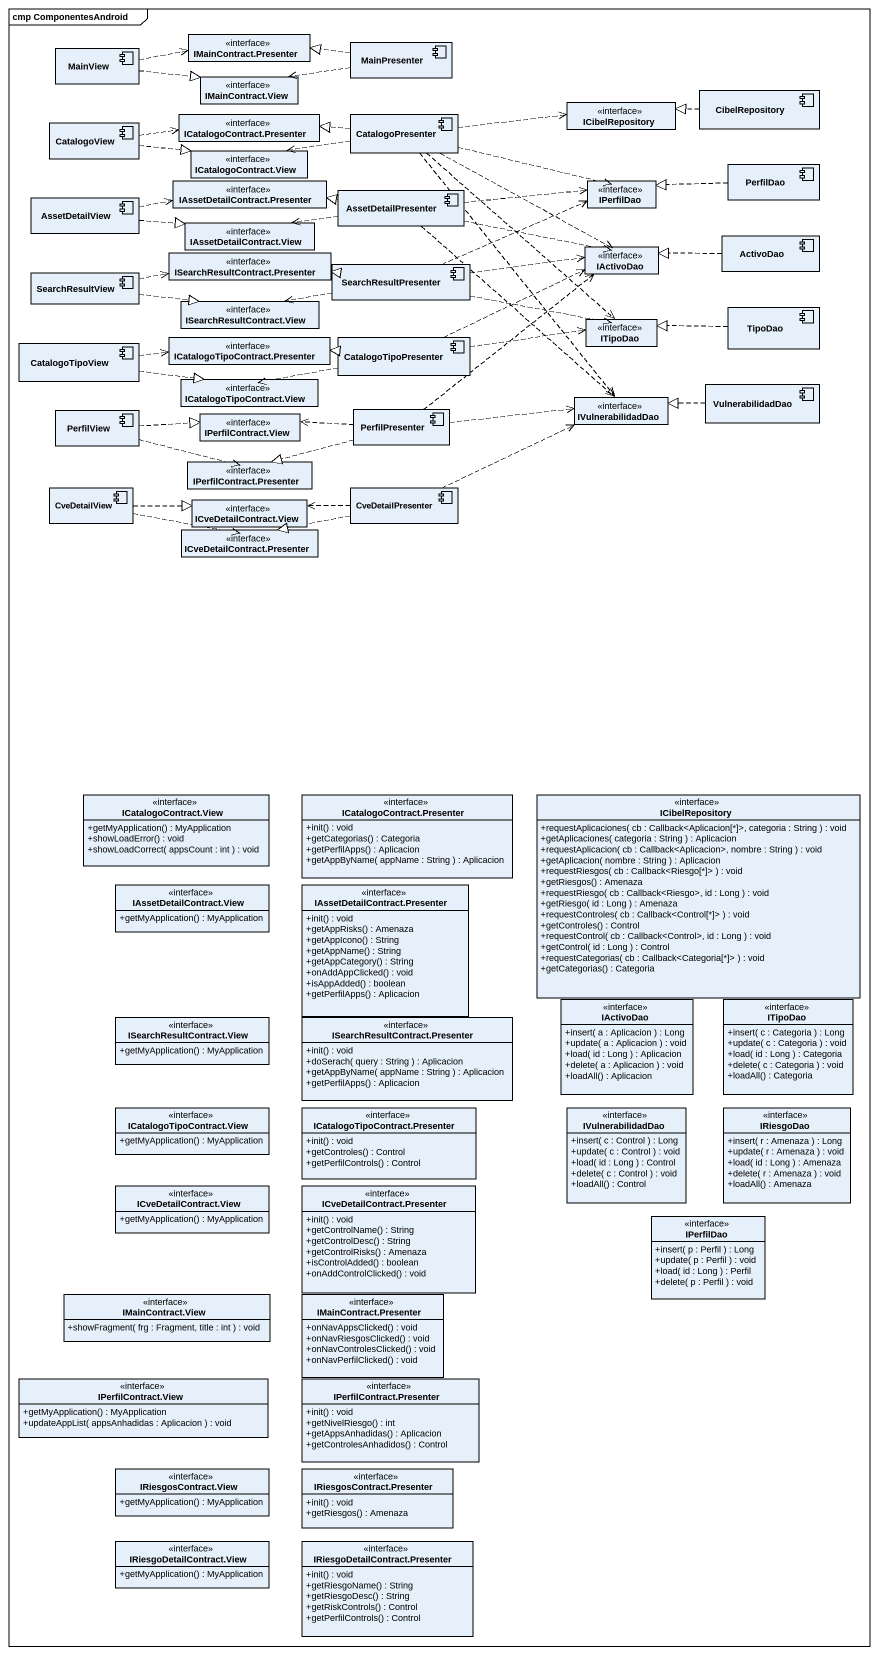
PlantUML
@startuml
mainframe cmp ComponentesAndroid
allowmixing
hide circle
hide empty members
skinparam classAttributeIconSize 0
interface "IMainContract.Presenter" as IMainContract_Presenter
component MainPresenter
component MainView
interface "IMainContract.View" as IMainContract_View
component CatalogoView
interface "ICatalogoContract.Presenter" as ICatalogoContract_Presenter
component CatalogoPresenter
interface ICibelRepository
component CibelRepository
interface "ICatalogoContract.View" as ICatalogoContract_View
component AssetDetailView
interface "IAssetDetailContract.Presenter" as IAssetDetailContract
component AssetDetailPresenter
interface IPerfilDao
component PerfilDao
interface "IAssetDetailContract.View" as IAssetDetailContract_View
component ActivoDao
component SearchResultView
interface "ISearchResultContract.Presenter" as ISearchResultContract
component SearchResultPresenter
interface IActivoDao
interface "ISearchResultContract.View" as ISearchResultContract_View
component TipoDao
component CatalogoTipoView
interface "ICatalogoTipoContract.Presenter" as ICatalogoTipoContract
component CatalogoTipoPresenter
interface ITipoDao
interface "ICatalogoTipoContract.View" as ICatalogoTipoContract_View
component VulnerabilidadDao
component PerfilView
interface "IPerfilContract.View" as IPerfilContract_View
component PerfilPresenter
interface IVulnerabilidadDao
interface "IPerfilContract.Presenter" as IPerfilContract_Presenter
component CveDetailView
interface "ICveDetailContract.View" as ICveDetailContract_View
component CveDetailPresenter
interface "ICveDetailContract.Presenter" as ICveDetailContract_Presenter
interface "ICatalogoContract.View" as ICatalogoContract_View_2 {
  +getMyApplication() : MyApplication
  +showLoadError() : void
  +showLoadCorrect( appsCount : int ) : void
}
interface "ICatalogoContract.Presenter" as ICatalogoContract_Presenter_2 {
  +init() : void
  +getCategorias() : Categoria
  +getPerfilApps() : Aplicacion
  +getAppByName( appName : String ) : Aplicacion
}
interface "ICibelRepository" as ICibelRepository_2 {
  +requestAplicaciones( cb : Callback<Aplicacion[*]>, categoria : String ) : void
  +getAplicaciones( categoria : String ) : Aplicacion
  +requestAplicacion( cb : Callback<Aplicacion>, nombre : String ) : void
  +getAplicacion( nombre : String ) : Aplicacion
  +requestRiesgos( cb : Callback<Riesgo[*]> ) : void
  +getRiesgos() : Amenaza
  +requestRiesgo( cb : Callback<Riesgo>, id : Long ) : void
  +getRiesgo( id : Long ) : Amenaza
  +requestControles( cb : Callback<Control[*]> ) : void
  +getControles() : Control
  +requestControl( cb : Callback<Control>, id : Long ) : void
  +getControl( id : Long ) : Control
  +requestCategorias( cb : Callback<Categoria[*]> ) : void
  +getCategorias() : Categoria
}
interface "IAssetDetailContract.View" as IAssetDetailContract_View_2 {
  +getMyApplication() : MyApplication
}
interface "IAssetDetailContract.Presenter" as IAssetDetailContract_2 {
  +init() : void
  +getAppRisks() : Amenaza
  +getAppIcono() : String
  +getAppName() : String
  +getAppCategory() : String
  +onAddAppClicked() : void
  +isAppAdded() : boolean
  +getPerfilApps() : Aplicacion
}
interface "IActivoDao" as IActivoDao_2 {
  +insert( a : Aplicacion ) : Long
  +update( a : Aplicacion ) : void
  +load( id : Long ) : Aplicacion
  +delete( a : Aplicacion ) : void
  +loadAll() : Aplicacion
}
interface "ITipoDao" as ITipoDao_2 {
  +insert( c : Categoria ) : Long
  +update( c : Categoria ) : void
  +load( id : Long ) : Categoria
  +delete( c : Categoria ) : void
  +loadAll() : Categoria
}
interface "ISearchResultContract.View" as ISearchResultContract_View_2 {
  +getMyApplication() : MyApplication
}
interface "ISearchResultContract.Presenter" as ISearchResultContract_2 {
  +init() : void
  +doSerach( query : String ) : Aplicacion
  +getAppByName( appName : String ) : Aplicacion
  +getPerfilApps() : Aplicacion
}
interface "ICatalogoTipoContract.View" as ICatalogoTipoContract_View_2 {
  +getMyApplication() : MyApplication
}
interface "ICatalogoTipoContract.Presenter" as ICatalogoTipoContract_2 {
  +init() : void
  +getControles() : Control
  +getPerfilControls() : Control
}
interface "IVulnerabilidadDao" as IVulnerabilidadDao_2 {
  +insert( c : Control ) : Long
  +update( c : Control ) : void
  +load( id : Long ) : Control
  +delete( c : Control ) : void
  +loadAll() : Control
}
interface IRiesgoDao {
  +insert( r : Amenaza ) : Long
  +update( r : Amenaza ) : void
  +load( id : Long ) : Amenaza
  +delete( r : Amenaza ) : void
  +loadAll() : Amenaza
}
interface "ICveDetailContract.View" as ICveDetailContract_View_2 {
  +getMyApplication() : MyApplication
}
interface "ICveDetailContract.Presenter" as ICveDetailContract_Presenter_2 {
  +init() : void
  +getControlName() : String
  +getControlDesc() : String
  +getControlRisks() : Amenaza
  +isControlAdded() : boolean
  +onAddControlClicked() : void
}
interface "IPerfilDao" as IPerfilDao_2 {
  +insert( p : Perfil ) : Long
  +update( p : Perfil ) : void
  +load( id : Long ) : Perfil
  +delete( p : Perfil ) : void
}
interface "IMainContract.View" as IMainContract_View_2 {
  +showFragment( frg : Fragment, title : int ) : void
}
interface "IMainContract.Presenter" as IMainContract_Presenter_2 {
  +onNavAppsClicked() : void
  +onNavRiesgosClicked() : void
  +onNavControlesClicked() : void
  +onNavPerfilClicked() : void
}
interface "IPerfilContract.View" as IPerfilContract_View_2 {
  +getMyApplication() : MyApplication
  +updateAppList( appsAnhadidas : Aplicacion ) : void
}
interface "IPerfilContract.Presenter" as IPerfilContract_Presenter_2 {
  +init() : void
  +getNivelRiesgo() : int
  +getAppsAnhadidas() : Aplicacion
  +getControlesAnhadidos() : Control
}
interface "IRiesgosContract.View" as IRiesgosContract_View {
  +getMyApplication() : MyApplication
}
interface "IRiesgosContract.Presenter" as IRiesgosContract_Presenter {
  +init() : void
  +getRiesgos() : Amenaza
}
interface "IRiesgoDetailContract.View" as IRiesgoDetailContract_View {
  +getMyApplication() : MyApplication
}
interface "IRiesgoDetailContract.Presenter" as IRiesgoDetailContract {
  +init() : void
  +getRiesgoName() : String
  +getRiesgoDesc() : String
  +getRiskControls() : Control
  +getPerfilControls() : Control
}
MainPresenter .left.|> IMainContract_Presenter
MainPresenter .left.> IMainContract_View
MainView .right.> IMainContract_Presenter
MainView .right.|> IMainContract_View
CatalogoView .right.> ICatalogoContract_Presenter
CatalogoView .right.|> ICatalogoContract_View
CatalogoPresenter .left.|> ICatalogoContract_Presenter
CatalogoPresenter .right.> ICibelRepository
CatalogoPresenter .left.> ICatalogoContract_View
CatalogoPresenter .right.> IPerfilDao
CatalogoPresenter .right.> IActivoDao
CatalogoPresenter ..> ITipoDao
CatalogoPresenter ..> IVulnerabilidadDao
CibelRepository .left.|> ICibelRepository
AssetDetailView .right.> IAssetDetailContract
AssetDetailView .right.|> IAssetDetailContract_View
AssetDetailPresenter .left.|> IAssetDetailContract
AssetDetailPresenter .right.> IPerfilDao
AssetDetailPresenter .left.> IAssetDetailContract_View
AssetDetailPresenter .right.> IActivoDao
AssetDetailPresenter ..> IVulnerabilidadDao
PerfilDao .left.|> IPerfilDao
ActivoDao .left.|> IActivoDao
SearchResultView .right.> ISearchResultContract
SearchResultView .right.|> ISearchResultContract_View
SearchResultPresenter .right.> IPerfilDao
SearchResultPresenter .left.|> ISearchResultContract
SearchResultPresenter .right.> IActivoDao
SearchResultPresenter .left.> ISearchResultContract_View
SearchResultPresenter .right.> ITipoDao
TipoDao .left.|> ITipoDao
CatalogoTipoView .right.> ICatalogoTipoContract
CatalogoTipoView .right.|> ICatalogoTipoContract_View
CatalogoTipoPresenter .right.> IActivoDao
CatalogoTipoPresenter .left.|> ICatalogoTipoContract
CatalogoTipoPresenter .right.> ITipoDao
CatalogoTipoPresenter .left.> ICatalogoTipoContract_View
VulnerabilidadDao .left.|> IVulnerabilidadDao
PerfilView .right.|> IPerfilContract_View
PerfilView .right.> IPerfilContract_Presenter
PerfilPresenter .up.> IActivoDao
PerfilPresenter .left.> IPerfilContract_View
PerfilPresenter .right.> IVulnerabilidadDao
PerfilPresenter .left.|> IPerfilContract_Presenter
CveDetailView .right.|> ICveDetailContract_View
CveDetailView .right.> ICveDetailContract_Presenter
CveDetailPresenter .right.> IVulnerabilidadDao
CveDetailPresenter .left.> ICveDetailContract_View
CveDetailPresenter .left.|> ICveDetailContract_Presenter
@enduml
